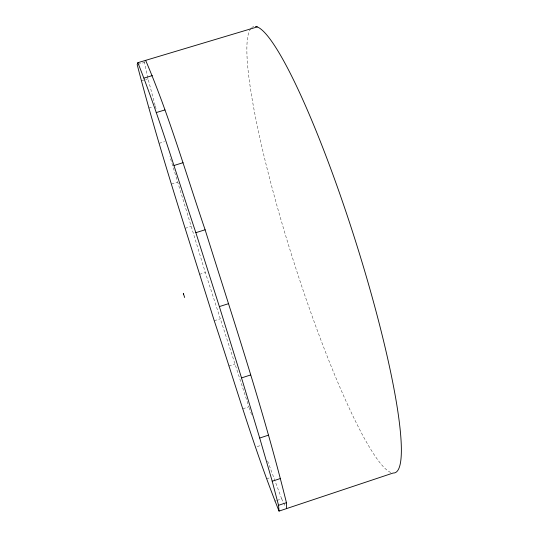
<?xml version="1.0" encoding="UTF-8"?>
<svg xmlns="http://www.w3.org/2000/svg" width="538" height="538" viewBox="0 0 538 538"><rect width="100%" height="100%" fill="white"/><g stroke="black" fill="none" stroke-linecap="round" stroke-linejoin="round"><path stroke-width="0.4" stroke-dasharray="2.69 2.02" d="M155.092 105.287L148.037 78.763L144.493 62.421L145.643 60.357M274.683 501.194L276.243 500.676M277.016 500.421L281.677 498.867L284.999 505.619M266.539 478.82L269.477 477.852M257.198 446.594L261.138 445.303M242.82 408.786L248.886 406.809L205.321 272.517L169.894 156.619M228.838 366.055L234.743 364.152M214.238 320.735L220.055 318.879M199.511 274.353L205.321 272.517M185.106 228.314L190.977 226.478M171.474 184.077L177.486 182.221M159.154 143.316L164.601 141.655M148.784 108.071L152.409 106.975M137.91 64.399L144.493 62.421M141.151 80.835L148.037 78.763M281.677 498.867L266.976 459.257M249.155 407.589L251.549 414.61M155.307 106.094L156.222 109.301M390.763 472.485A233.996 32.569 72.4 0 1 292.121 256.619A233.996 32.569 72.4 0 1 251.058 28.326M251.676 27.687A233.996 32.569 72.4 0 1 253.815 26.544"/><path stroke-width="0.81" d="M257.298 26.9L137.863 62.69L137.183 64.614C159.517 150.943 187.735 235.631 214.238 320.735C235.462 384.287 254.057 448.9 279.047 511.1L393.164 473.016A233.996 32.569 72.4 0 0 358.893 251.871A233.996 32.569 72.4 0 0 255.469 26.449M279.047 511.1L278.529 505.303L286.438 502.674C263.687 410.487 233.505 320.325 205.119 229.78C185.765 173.175 169.174 115.421 145.643 60.357M278.529 505.303L272.215 481.228L280.601 478.45M272.215 481.228L259.706 438.04L268.516 435.148M259.706 438.04L241.528 377.911L250.654 374.959M241.528 377.911L219.363 306.593L228.65 303.634M137.863 62.69C159.86 118.387 176.861 175.919 195.852 232.672L205.119 229.78M173.976 165.496L183.034 162.705M156.222 112.576L164.931 109.934M144.063 78.077L152.321 75.596M184.655 297.494L183.31 293.365L183.572 294.205M195.852 232.672L219.363 306.593M286.438 502.674L286.478 508.618"/></g></svg>
